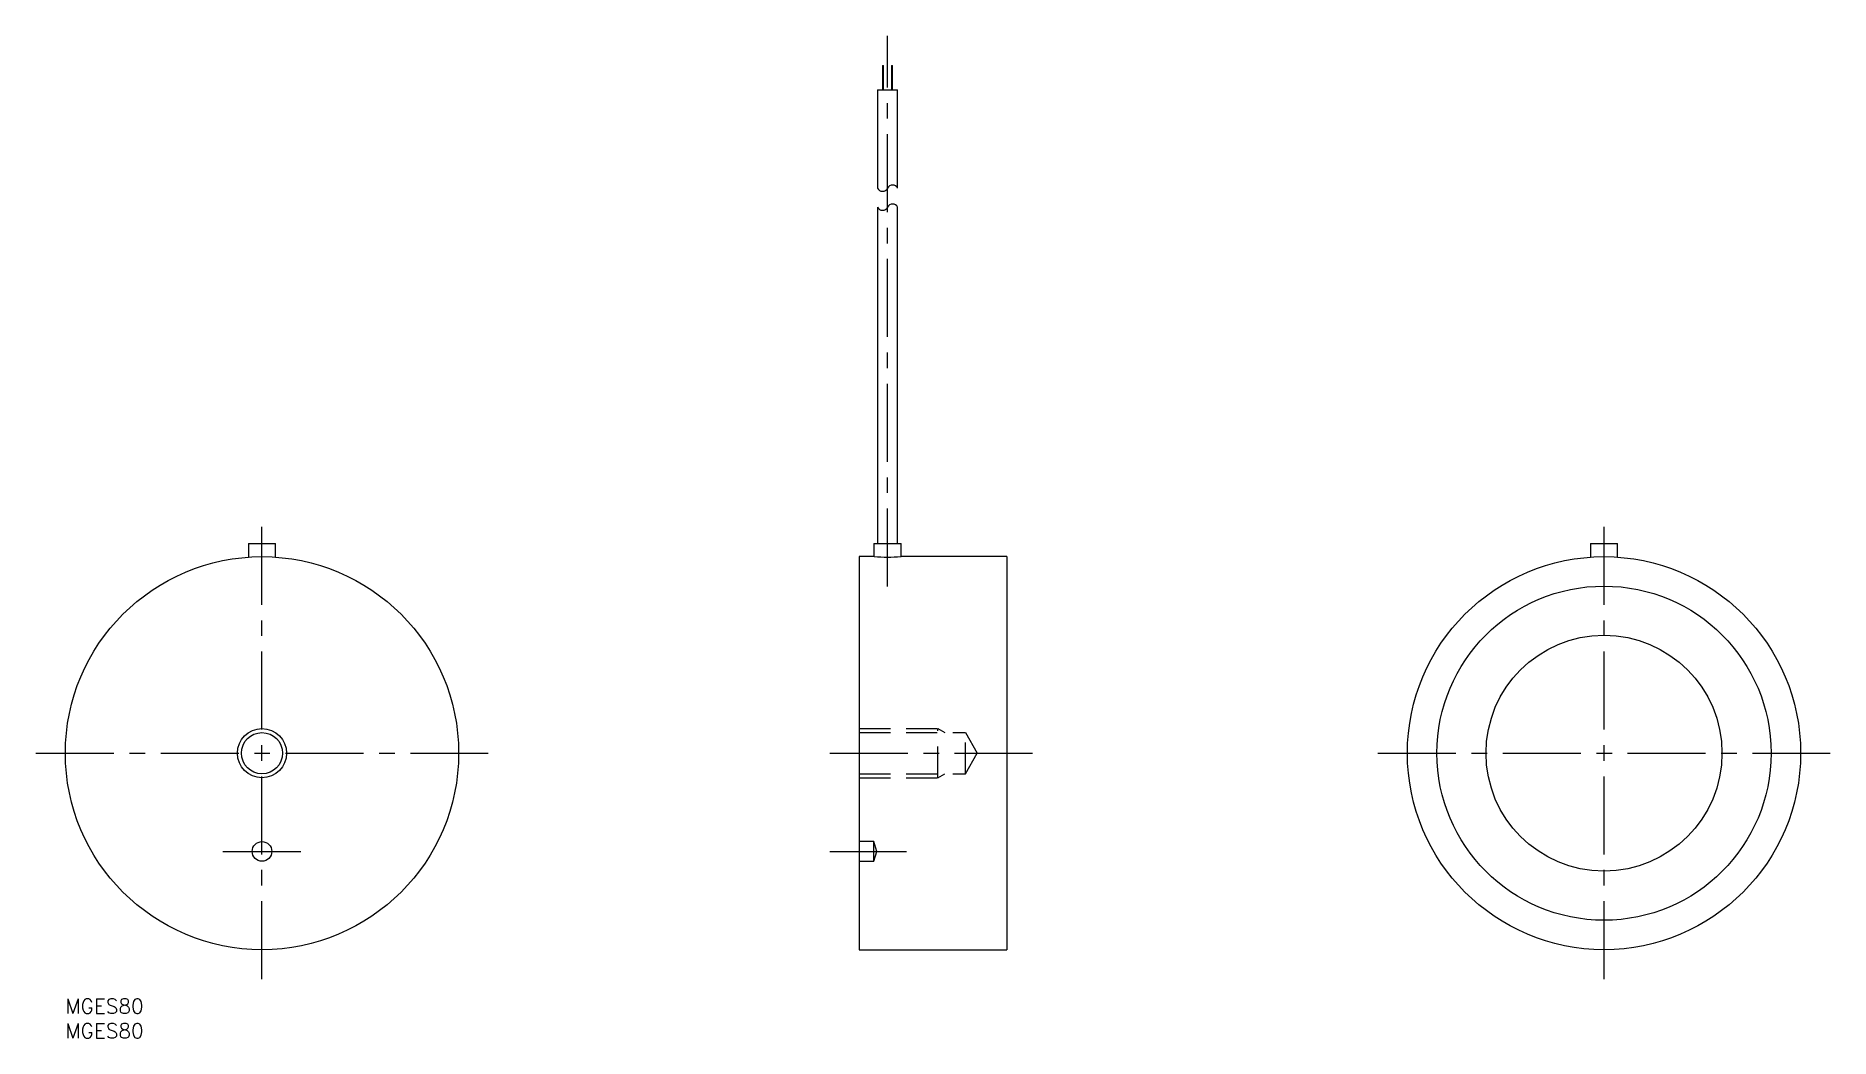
# Model space of a CAD drawing. Extents: x -6 to 359, y -8 to 196.
import ezdxf

# ---------------------------------------------------------------- set-up
doc = ezdxf.new("R2010")
doc.units = 0
doc.header["$LTSCALE"] = 0.5
doc.linetypes.add('CENTER', pattern=[50.8, 31.75, -6.35, 6.35, -6.35])
doc.linetypes.add('DASHED', pattern=[19.05, 12.7, -6.35])
for name, color, linetype in [('MSM_CENTER', 1, 'CENTER'), ('MSM_CONTINUOUS', 7, 'CONTINUOUS'), ('MSM_DASHED', 4, 'DASHED'), ('MSM_NARROW', 5, 'CONTINUOUS'), ('MSM_PART_NUMBER', 7, 'CONTINUOUS')]:
    doc.layers.add(name, color=color, linetype=linetype)
doc.styles.get("Standard").update_dxf_attribs({"font": 'txt.shx', "height": 3, "bigfont": 'bigfont.shx'})

# ---------------------------------------------------------------- blocks, each defined once
blk = doc.blocks.new('*U29')
at = {"layer": 'MSM_PART_NUMBER'}
blk.add_text('MGES80', height=3, dxfattribs=at).set_placement((0, -3))
blk = doc.blocks.new('*U30')
at = {"layer": 'MSM_PART_NUMBER'}
blk.add_text('MGES80', height=3, dxfattribs=at).set_placement((0, -8))

msp = doc.modelspace()

# ---------------------------------------------------------------- linework, layer by layer
at = {"layer": 'MSM_CENTER'}
for p, q in [((167.26, 83.91), (167.26, 196)), ((40, 4), (40, 98.7)), ((313.03, 4), (313.03, 98.7)), ((-6, 50), (86, 50)), ((155.51, 50), (197.51, 50)), ((267.03, 50), (359.03, 50)), ((32, 30), (48, 30)), ((155.51, 30), (171.11, 30))]:
    msp.add_line(p, q, dxfattribs=at)
at = {"layer": 'MSM_CONTINUOUS'}
for p, q in [((166.26, 190), (166.46, 190)), ((166.26, 190), (166.26, 185)), ((166.46, 185), (166.46, 190)), ((168.06, 190), (168.26, 190)), ((168.06, 190), (168.06, 185)), ((168.26, 185), (168.26, 190)), ((165.21, 185), (165.21, 165)), ((165.21, 185), (169.31, 185)), ((169.31, 165), (169.31, 185)), ((165.21, 161.13), (165.21, 92.7)), ((169.31, 92.7), (169.31, 161.13)), ((37.25, 92.7), (42.75, 92.7)), ((37.25, 92.7), (37.25, 89.91)), ((42.75, 89.91), (42.75, 92.7)), ((164.51, 92.7), (164.51, 90)), ((164.51, 92.7), (170.01, 92.7)), ((170.01, 90), (170.01, 92.7)), ((310.28, 92.7), (315.78, 92.7)), ((310.28, 92.7), (310.28, 89.91)), ((315.78, 89.91), (315.78, 92.7)), ((164.52, 90), (161.51, 90)), ((161.51, 90), (161.51, 10)), ((191.51, 90), (170.01, 90)), ((191.51, 90), (191.51, 10)), ((161.51, 10), (191.51, 10))]:
    msp.add_line(p, q, dxfattribs=at)
for centre, radius in [((40, 50), 40), ((313.03, 50), 40), ((313.03, 50), 34), ((313.03, 50), 24), ((40, 50), 4.19), ((40, 30), 2)]:
    msp.add_circle(centre, radius, dxfattribs=at)
msp.add_arc((167.26, 130.16), 40.25, 266.1086, 273.9174, dxfattribs=at)
at = {"layer": 'MSM_DASHED'}
for p, q in [((161.51, 55), (177.51, 55)), ((177.51, 45), (177.51, 55)), ((177.51, 55), (178.92, 54.19)), ((161.51, 54.19), (183.1, 54.19)), ((183.1, 45.81), (183.1, 54.19)), ((183.1, 54.19), (185.51, 50)), ((183.1, 45.81), (185.51, 50)), ((161.51, 45.81), (183.1, 45.81)), ((161.51, 45), (177.51, 45)), ((177.51, 45), (178.92, 45.81)), ((164.51, 32), (161.51, 32)), ((164.51, 28), (164.51, 32)), ((165.11, 30), (164.51, 32)), ((164.51, 28), (165.11, 30)), ((161.51, 28), (164.51, 28))]:
    msp.add_line(p, q, dxfattribs=at)
at = {"layer": 'MSM_NARROW'}
msp.add_circle((40, 50), 5, dxfattribs=at)
for centre, start, end in [((166.24, 165.51), 206.4718, 333.5282), ((168.29, 164.49), 26.4718, 153.5282), ((166.24, 161.64), 206.4718, 333.5282), ((168.29, 160.62), 26.4718, 153.5282)]:
    msp.add_arc(centre, 1.15, start, end, dxfattribs=at)

# ---------------------------------------------------------------- block references
at = {"layer": 'MSM_CONTINUOUS'}
for name in ['*U29', '*U30']:
    msp.add_blockref(name, (0, 0), dxfattribs=at)

doc.saveas('drawing.dxf')
